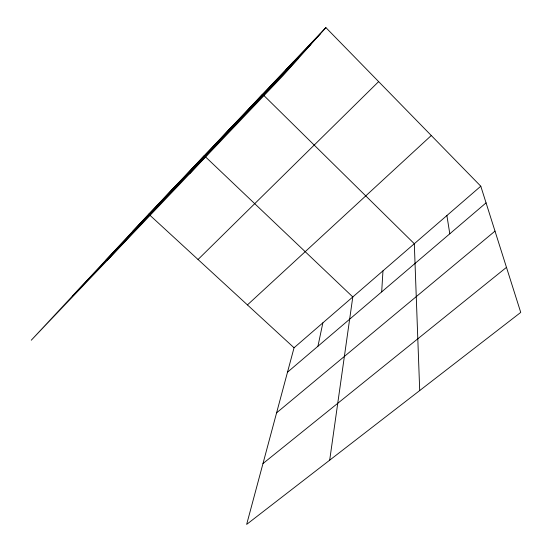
<?xml version="1.0" encoding="UTF-8"?>
<svg xmlns="http://www.w3.org/2000/svg" width="552" height="552" viewBox="0 0 552 552"><rect width="100%" height="100%" fill="white"/><g stroke="black" fill="none" stroke-linecap="round" stroke-linejoin="round"><path stroke-width="0.83" d="M381.68 291.891L382.971 270.846M329.689 460.182L352.797 296.948L204.868 156.264M317.945 346.242L322.865 322.837M480.792 186.21L294.05 347.774L246.654 524.4L520.736 312.418L480.792 186.21L325.88 27.6L148.716 214.148L31.264 340.218L283.086 75.534L325.88 27.6M285.922 70.042L293.581 61.61M189.571 173.825L262.593 94.24L414.31 243.729L419.706 390.561M221.442 137.917L232.84 125.566M106.929 260.689L204.247 155.678M161.356 201.176L175.936 185.493M132.721 231.316L320.353 33.789M105.97 260.033L310.9 44.374M72.236 296.245L298.611 58.139M198.037 259.502L378.637 81.62M247.434 304.911L431.284 135.516M287.488 372.214L486.064 202.867M276.593 412.834L494.999 231.109M262.987 463.542L506.474 267.361M148.716 214.148L294.05 347.774M446.892 215.535L449.797 233.8"/></g></svg>
